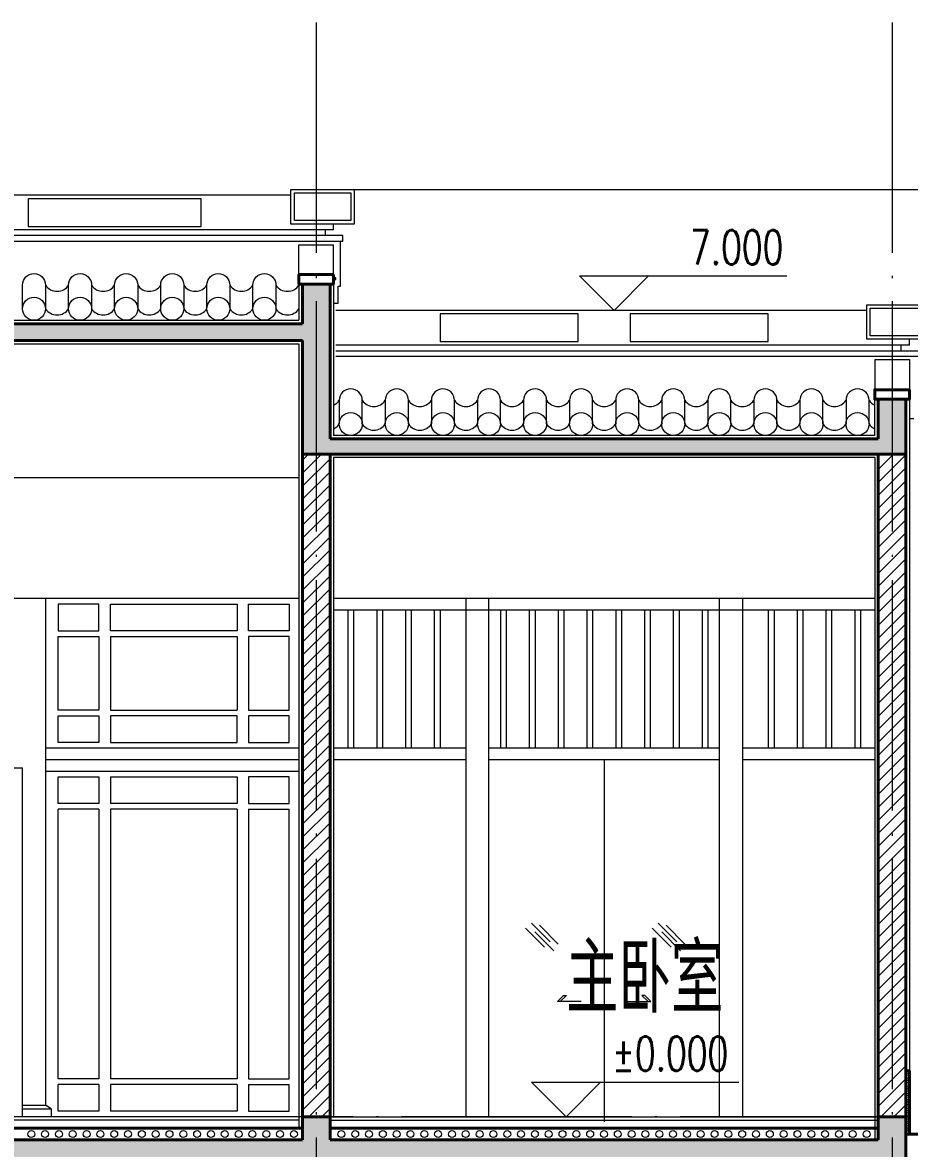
# Model space of a CAD drawing. Extents: x 577108 to 1042908, y 41950 to 81950.
# Drawn here: x 885691 to 893392, y 50020 to 59795 of the extents above; entities that cross this region are included whole.
import ezdxf

# ---------------------------------------------------------------- set-up
doc = ezdxf.new("R2010")
doc.units = 0
doc.header["$LTSCALE"] = 1000
doc.header["$MEASUREMENT"] = 0
doc.linetypes.add('DOTE', pattern=[2.42, 2, -0.2, 0.02, -0.2])
doc.layers.get('0').update_dxf_attribs({"linetype": 'CONTINUOUS', "lineweight": 13})
for name, color, linetype, lineweight in [('DIM_ELEV', 3, 'CONTINUOUS', 15), ('DOOR', 2, 'CONTINUOUS', 5), ('DOTE', 1, 'DOTE', 0), ('hatch', 8, 'CONTINUOUS', 5), ('LM-1', 7, 'CONTINUOUS', 18), ('LM-2', 8, 'CONTINUOUS', 18), ('LM-3', 251, 'CONTINUOUS', 5), ('LM-L', 7, 'CONTINUOUS', 15), ('LM-S', 8, 'CONTINUOUS', 5), ('PUB_TEXT', 7, 'CONTINUOUS', 20), ('wall', 2, 'CONTINUOUS', 40), ('姓名', 7, 'CONTINUOUS', 15), ('瓦1', 8, 'CONTINUOUS', 15), ('粉刷线', 251, 'CONTINUOUS', 0)]:
    doc.layers.add(name, color=color, linetype=linetype, lineweight=lineweight)
doc.styles.add('_TCH_DIM', font='SIMPLEX', dxfattribs={"bigfont": 'GBCBIG'})
doc.styles.add('HZ', font='romanc.shx', dxfattribs={"width": 0.7, "bigfont": 'hzdx.shx'})
pattern_1 = [(45, (-519364.91, -410682.93), (-53.0330086, 53.0330086), []), (50, (-519364.91, -410682.93), (215.178055, -18.82564), [22.5, -247.5]), (355, (-519364.91, -410682.93), (-41.6254, 225.65764), [18, -198]), (100.4514, (-519346.98, -410684.5), (173.552815, 206.831863), [19.122057, -210.342634]), (46.1842, (-519364.9, -410622.93), (320.172315, -49.655704), [33.75, -371.25]), (96.6356, (-519338.23, -410627.07), (280.39881, 292.23536), [28.68309, -315.5139]), (351.1842, (-519364.9, -410622.93), (280.39858, 292.23558), [27, -297]), (21, (-519334.91, -410637.93), (179.072116, -120.785667), [22.5, -247.5]), (326, (-519334.91, -410637.93), (72.9946, 217.545014), [18, -198]), (71.4514, (-519319.99, -410648), (252.06679, 96.75915), [19.122057, -210.342634]), (37.5, (-519364.91, -410682.93), (3.6479566, 99.868156), [0, -195.6, 0, -201, 0, -198.75]), (7.5, (-519364.91, -410682.93), (78.920861, 118.3235136), [0, -114.6, 0, -191.1, 0, -75.75]), (327.5, (-519431.81, -410682.93), (160.146731, -6.7664615), [0, -75, 0, -234, 0, -310.5]), (317.5, (-519461.81, -410682.93), (174.955851, 30.031495), [0, -97.5, 0, -155.4, 0, -220.5])]
pattern_2 = [(45, (-519364.91, -410625.63), (-56.427121, 56.427121), [])]

# ---------------------------------------------------------------- blocks, each defined once
blk = doc.blocks.new('M1')
at = {"layer": 'DOOR', "color": 8}
for p, q in [((-0.1503, -0.0996), (0.014, 0.0645)), ((-0.1124, -0.1565), (0.0519, 0.0077)), ((-0.0808, -0.0807), (0.0835, 0.0834)), ((-0.0302, -0.1249), (0.134, 0.0392))]:
    blk.add_line(p, q, dxfattribs=at)

msp = doc.modelspace()

# ---------------------------------------------------------------- hatches: boundary and pattern name
at = {"layer": 'hatch'}
h = msp.add_hatch(dxfattribs=at)
h.set_pattern_fill('钢筋混凝土', color=256, scale=30, style=0)
h.set_pattern_definition(pattern_1)
h.paths.add_polyline_path([(888360.8415, 57523.9132), (888120.8415, 57523.9132), (888120.8415, 57180.015), (875860.8415, 57180.015), (875860.8415, 57523.9132), (875620.8415, 57523.9132), (875620.8415, 55980.015), (875620.8415, 55848.056), (875860.8415, 55848.056), (875860.8415, 57035.5058), (888120.8415, 57035.5058), (888120.8415, 56048.056), (893360.8415, 56048.056), (893360.8415, 56523.9132), (893120.8415, 56523.9132), (893120.8415, 56180.015), (888360.8415, 56180.015)])
h = msp.add_hatch(dxfattribs=at)
h.set_pattern_fill('普通砖', color=256, scale=30, style=0)
h.set_pattern_definition(pattern_2)
h.paths.add_polyline_path([(888360.8415, 56048.056), (888120.8415, 56048.056), (888120.8415, 50295.1748), (888360.8415, 50295.1748)])
h = msp.add_hatch(dxfattribs=at)
h.set_pattern_fill('普通砖', color=256, scale=30, style=0)
h.set_pattern_definition(pattern_2)
h.paths.add_polyline_path([(893120.8415, 50295.1748), (893360.8415, 50295.1748), (893360.8415, 50695.1748), (893360.8415, 56048.056), (893120.8415, 56048.056)])
h = msp.add_hatch(dxfattribs=at)
h.set_pattern_fill('天然石材', color=256, scale=5, style=0)
h.set_pattern_definition([(45, (-519364.912, -410673.382), (-18.8090404, 18.8090404), []), (45, (-519355.662, -410682.932), (-18.8090404, 18.8090404), [10.5, -6])])
h.paths.add_polyline_path([(893360.8415, 50145.1748), (893390.8415, 50145.1748), (893390.8415, 50695.1748), (893360.8415, 50695.1748)])
h = msp.add_hatch(dxfattribs=at)
h.set_pattern_fill('钢筋混凝土', color=256, scale=30, style=0)
h.set_pattern_definition(pattern_1)
h.paths.add_polyline_path([(893360.8415, 50295.1748), (893120.8415, 50295.1748), (893120.8415, 50095.1748), (888360.8415, 50095.1748), (888360.8415, 50295.1748), (888120.8415, 50295.1748), (888120.8415, 50095.1748), (875860.8415, 50095.1748), (875860.8415, 50295.1748), (875620.8415, 50295.1748), (875620.8415, 50095.1748), (875620.8415, 49945.1748), (875620.8415, 49665.1748), (875860.8415, 49665.1748), (875860.8415, 49945.1748), (880620.8415, 49945.1748), (880620.8415, 49665.1748), (880860.8415, 49665.1748), (880860.8415, 49945.1748), (888120.8415, 49945.1748), (888120.8415, 49665.1748), (888360.8415, 49665.1748), (888360.8415, 49945.1748), (893120.8415, 49945.1748), (893120.8415, 49665.1748), (893360.8415, 49665.1748)])

# ---------------------------------------------------------------- linework, layer by layer
for p, q in [((885890.8415, 54795.1748), (885890.8415, 50395.1748)), ((889540.8415, 54795.1748), (889540.8415, 50295.1748)), ((889740.8415, 50295.1748), (889740.8415, 54795.1748)), ((891740.8415, 50295.1748), (891740.8415, 54795.1748)), ((891940.8415, 54795.1748), (891940.8415, 50295.1748)), ((888090.8415, 53495.1748), (885890.8415, 53495.1748)), ((889540.8415, 53495.1748), (888390.8415, 53495.1748)), ((891740.8415, 53495.1748), (889740.8415, 53495.1748)), ((893090.8415, 53495.1748), (891940.8415, 53495.1748)), ((888090.8415, 53395.1748), (885890.8415, 53395.1748)), ((889540.8415, 53395.1748), (888390.8415, 53395.1748)), ((891740.8415, 53395.1748), (889740.8415, 53395.1748)), ((893090.8415, 53395.1748), (891940.8415, 53395.1748)), ((885940.8415, 50365.1748), (885890.8415, 50395.1748)), ((888090.8415, 50295.1748), (875890.8415, 50295.1748)), ((888090.8415, 50265.1748), (875890.8415, 50265.1748)), ((888360.8415, 50295.1748), (893120.8415, 50295.1748)), ((888360.8415, 50265.1748), (893120.8415, 50265.1748))]:
    msp.add_line(p, q)
for centre in [(885766.9216, 50145.1748), (885886.9216, 50145.1748), (886006.9216, 50145.1748), (886126.9216, 50145.1748), (886246.9216, 50145.1748), (886366.9216, 50145.1748), (886486.9216, 50145.1748), (886606.9216, 50145.1748), (886726.9216, 50145.1748), (886846.9216, 50145.1748), (886966.9216, 50145.1748), (887086.9216, 50145.1748), (887206.9216, 50145.1748), (887326.9216, 50145.1748), (887446.9216, 50145.1748), (887566.9216, 50145.1748), (887686.9216, 50145.1748), (887806.9216, 50145.1748), (887926.9216, 50145.1748), (888046.9216, 50145.1748), (888459.1969, 50145.1748), (888579.1969, 50145.1748), (888699.1969, 50145.1748), (888819.1969, 50145.1748), (888939.1969, 50145.1748), (889059.1969, 50145.1748), (889179.1969, 50145.1748), (889299.1969, 50145.1748), (889419.1969, 50145.1748), (889539.1969, 50145.1748), (889659.1969, 50145.1748), (889779.1969, 50145.1748), (889899.1969, 50145.1748), (890019.1969, 50145.1748), (890139.1969, 50145.1748), (890259.1969, 50145.1748), (890379.1969, 50145.1748), (890499.1969, 50145.1748), (890619.1969, 50145.1748), (890739.1969, 50145.1748), (890859.1969, 50145.1748), (890979.1969, 50145.1748), (891099.1969, 50145.1748), (891219.1969, 50145.1748), (891339.1969, 50145.1748), (891459.1969, 50145.1748), (891579.1969, 50145.1748), (891699.1969, 50145.1748), (891819.1969, 50145.1748), (891939.1969, 50145.1748), (892059.1969, 50145.1748), (892179.1969, 50145.1748), (892299.1969, 50145.1748), (892419.1969, 50145.1748), (892539.1969, 50145.1748), (892659.1969, 50145.1748), (892779.1969, 50145.1748), (892899.1969, 50145.1748), (893019.1969, 50145.1748)]:
    msp.add_circle(centre, 30)
at = {"layer": 'DIM_ELEV'}
for p, q in [((888570.8415, 58345.1748), (898540.8415, 58345.1748)), ((890826.3983, 57295.1748), (890526.3983, 57595.1748)), ((890526.3983, 57595.1748), (892326.3983, 57595.1748)), ((890826.3983, 57295.1748), (891126.3983, 57595.1748)), ((890410.3103, 50295.1748), (890110.3103, 50595.1748)), ((890110.3103, 50595.1748), (891910.3103, 50595.1748)), ((890410.3103, 50295.1748), (890710.3103, 50595.1748))]:
    msp.add_line(p, q, dxfattribs=at)
at = {"layer": 'DOTE'}
for p, q in [((888240.8415, 59795.1748), (888240.8415, 48795.1748)), ((893240.8415, 59795.1748), (893240.8415, 48795.1748)), ((898240.8415, 50295.1748), (860587.5597, 50295.1748))]:
    msp.add_line(p, q, dxfattribs=at)
at = {"layer": 'hatch'}
for p, q in [((886353.7998, 54745.1748), (886000.8415, 54745.1748)), ((886000.8415, 54745.1748), (886000.8415, 54515.1748)), ((886353.7998, 54515.1748), (886353.7998, 54745.1748)), ((886453.2998, 54515.1748), (886453.2998, 54745.1748)), ((886453.2998, 54745.1748), (887553.2998, 54745.1748)), ((887553.2998, 54745.1748), (887553.2998, 54515.1748)), ((887652.7998, 54515.1748), (887652.7998, 54745.1748)), ((887652.7998, 54745.1748), (888005.7581, 54745.1748)), ((888005.7581, 54745.1748), (888005.7581, 54515.1748)), ((886000.8415, 54515.1748), (886353.7998, 54515.1748)), ((886000.8415, 54465.1748), (886353.7998, 54465.1748)), ((886000.8415, 53825.1748), (886000.8415, 54465.1748)), ((886353.7998, 54465.1748), (886353.7998, 53825.1748)), ((887553.2998, 54515.1748), (886453.2998, 54515.1748)), ((886453.2998, 54465.1748), (887553.2998, 54465.1748)), ((886453.2998, 54465.1748), (886453.2998, 53825.1748)), ((887553.2998, 54465.1748), (887553.2998, 53825.1748)), ((888005.7581, 54515.1748), (887652.7998, 54515.1748)), ((887652.7998, 54465.1748), (887652.7998, 53825.1748)), ((888005.7581, 54465.1748), (887652.7998, 54465.1748)), ((888005.7581, 53825.1748), (888005.7581, 54465.1748)), ((886353.7998, 53825.1748), (886000.8415, 53825.1748)), ((886000.8415, 53775.1748), (886353.7998, 53775.1748)), ((886000.8415, 53545.1748), (886000.8415, 53775.1748)), ((886353.7998, 53775.1748), (886353.7998, 53545.1748)), ((886453.2998, 53825.1748), (887553.2998, 53825.1748)), ((886453.2998, 53775.1748), (886453.2998, 53545.1748)), ((887553.2998, 53775.1748), (886453.2998, 53775.1748)), ((887553.2998, 53545.1748), (887553.2998, 53775.1748)), ((887652.7998, 53825.1748), (888005.7581, 53825.1748)), ((887652.7998, 53775.1748), (887652.7998, 53545.1748)), ((888005.7581, 53775.1748), (887652.7998, 53775.1748)), ((888005.7581, 53545.1748), (888005.7581, 53775.1748)), ((886353.7998, 53545.1748), (886000.8415, 53545.1748)), ((886453.2998, 53545.1748), (887553.2998, 53545.1748)), ((887652.7998, 53545.1748), (888005.7581, 53545.1748)), ((883290.8415, 53325.1748), (885690.8415, 53325.1748)), ((885690.8415, 50295.1748), (885690.8415, 53325.1748)), ((885890.8415, 53295.1748), (888090.8415, 53295.1748)), ((886000.8415, 53245.1748), (886353.7998, 53245.1748)), ((886000.8415, 53015.1748), (886000.8415, 53245.1748)), ((886353.7998, 53245.1748), (886353.7998, 53015.1748)), ((886453.2998, 53245.1748), (886453.2998, 53015.1748)), ((886453.2998, 53245.1748), (887553.2998, 53245.1748)), ((887553.2998, 53245.1748), (887553.2998, 53015.1748)), ((887652.7998, 53245.1748), (887652.7998, 53015.1748)), ((888005.7581, 53245.1748), (887652.7998, 53245.1748)), ((888005.7581, 53015.1748), (888005.7581, 53245.1748)), ((886353.7998, 53015.1748), (886000.8415, 53015.1748)), ((887553.2998, 53015.1748), (886453.2998, 53015.1748)), ((887652.7998, 53015.1748), (888005.7581, 53015.1748)), ((886000.8415, 50625.1748), (886000.8415, 52965.1748)), ((886353.7998, 52965.1748), (886000.8415, 52965.1748)), ((886353.7998, 52965.1748), (886353.7998, 50625.1748)), ((886453.2998, 52965.1748), (886453.2998, 50625.1748)), ((887553.2998, 52965.1748), (886453.2998, 52965.1748)), ((887553.2998, 52965.1748), (887553.2998, 50625.1748)), ((887652.7998, 52965.1748), (888005.7581, 52965.1748)), ((887652.7998, 52965.1748), (887652.7998, 50625.1748)), ((888005.7581, 50625.1748), (888005.7581, 52965.1748)), ((886353.7998, 50625.1748), (886000.8415, 50625.1748)), ((886000.8415, 50345.1748), (886000.8415, 50575.1748)), ((886353.7998, 50575.1748), (886000.8415, 50575.1748)), ((886353.7998, 50575.1748), (886353.7998, 50345.1748)), ((887553.2998, 50625.1748), (886453.2998, 50625.1748)), ((886453.2998, 50575.1748), (886453.2998, 50345.1748)), ((887553.2998, 50575.1748), (886453.2998, 50575.1748)), ((887553.2998, 50575.1748), (887553.2998, 50345.1748)), ((887652.7998, 50625.1748), (888005.7581, 50625.1748)), ((887652.7998, 50575.1748), (888005.7581, 50575.1748)), ((887652.7998, 50575.1748), (887652.7998, 50345.1748)), ((888005.7581, 50345.1748), (888005.7581, 50575.1748)), ((886353.7998, 50345.1748), (886000.8415, 50345.1748)), ((887553.2998, 50345.1748), (886453.2998, 50345.1748)), ((887652.7998, 50345.1748), (888005.7581, 50345.1748)), ((888090.8415, 50295.1748), (885940.8415, 50295.1748))]:
    msp.add_line(p, q, dxfattribs=at)
at = {"layer": 'LM-1'}
for p, q in [((893090.8415, 56868.3401), (893390.8415, 56868.3401)), ((893090.8415, 56868.3401), (893090.8415, 56606.7191)), ((893390.8415, 56868.3401), (893390.8415, 56606.7191)), ((888090.8415, 54795.1748), (875890.8415, 54795.1748)), ((893090.8415, 54795.1748), (888390.8415, 54795.1748)), ((885690.8415, 50395.1748), (885890.8415, 50395.1748)), ((885690.8415, 50365.1748), (885940.8415, 50365.1748)), ((885940.8415, 50365.1748), (885940.8415, 50295.1748))]:
    msp.add_line(p, q, dxfattribs=at)
at = {"layer": 'LM-2'}
msp.add_lwpolyline([(887240.8415, 58265.1748), (885740.8415, 58265.1748), (885740.8415, 58025.1748), (887240.8415, 58025.1748)], close=True, dxfattribs=at)
at = {"layer": 'LM-3'}
for p, q in [((888515.8415, 54695.4792), (888515.8415, 53495.1748)), ((888565.8415, 54695.4792), (888565.8415, 53495.1748)), ((888765.8415, 54695.4792), (888765.8415, 53495.1748)), ((888815.8415, 54695.4792), (888815.8415, 53495.1748)), ((889015.8415, 54695.4792), (889015.8415, 53495.1748)), ((889065.8415, 54695.4792), (889065.8415, 53495.1748)), ((889265.8415, 54695.4792), (889265.8415, 53495.1748)), ((889315.8415, 54695.4792), (889315.8415, 53495.1748)), ((889840.8415, 54695.4792), (889840.8415, 53495.1748)), ((889890.8415, 54695.4792), (889890.8415, 53495.1748)), ((890090.8415, 54695.4792), (890090.8415, 53495.1748)), ((890140.8415, 54695.4792), (890140.8415, 53495.1748)), ((890340.8415, 54695.4792), (890340.8415, 53495.1748)), ((890390.8415, 54695.4792), (890390.8415, 53495.1748)), ((890590.8415, 54695.4792), (890590.8415, 53495.1748)), ((890640.8415, 54695.4792), (890640.8415, 53495.1748)), ((890840.8415, 54695.4792), (890840.8415, 53495.1748)), ((890890.8415, 54695.4792), (890890.8415, 53495.1748)), ((891090.8415, 54695.4792), (891090.8415, 53495.1748)), ((891140.8415, 54695.4792), (891140.8415, 53495.1748)), ((891340.8415, 54695.4792), (891340.8415, 53495.1748)), ((891390.8415, 54695.4792), (891390.8415, 53495.1748)), ((891590.8415, 54695.4792), (891590.8415, 53495.1748)), ((891640.8415, 54695.4792), (891640.8415, 53495.1748)), ((892165.8415, 54695.4792), (892165.8415, 53495.1748)), ((892215.8415, 54695.4792), (892215.8415, 53495.1748)), ((892415.8415, 54695.4792), (892415.8415, 53495.1748)), ((892465.8415, 54695.4792), (892465.8415, 53495.1748)), ((892665.8415, 54695.4792), (892665.8415, 53495.1748)), ((892715.8415, 54695.4792), (892715.8415, 53495.1748)), ((892915.8415, 54695.4792), (892915.8415, 53495.1748)), ((892965.8415, 54695.4792), (892965.8415, 53495.1748)), ((890740.8415, 53395.1748), (890740.8415, 50250.1748)), ((888490.8415, 50295.1748), (889490.8415, 50295.1748))]:
    msp.add_line(p, q, dxfattribs=at)
for points in [[(890540.8415, 51295.1748), (890334.7414, 51295.1748), (890387.7744, 51348.2078), (890412.7744, 51348.2078), (890359.7414, 51295.1748)], [(890940.8415, 51295.1748), (891146.9415, 51295.1748), (891093.9085, 51348.2078), (891068.9085, 51348.2078), (891121.9415, 51295.1748)]]:
    msp.add_lwpolyline(points, dxfattribs=at)
at = {"layer": 'LM-L'}
for p, q in [((888020.8415, 58295.1748), (875960.8415, 58295.1748)), ((888390.8415, 57995.1748), (875590.8415, 57995.1748)), ((888320.8415, 57945.1748), (888320.8415, 57995.1748)), ((888390.8415, 57995.1748), (888390.8415, 58045.1748)), ((888470.8415, 57945.1748), (875510.8415, 57945.1748)), ((888470.8415, 57895.1748), (875510.8415, 57895.1748)), ((888450.8415, 57507.4256), (888450.8415, 57895.1748)), ((888470.8415, 57895.1748), (888470.8415, 57945.1748)), ((888090.8415, 57606.7191), (888090.8415, 57865.0905)), ((888090.8415, 57865.0905), (888390.8415, 57865.0905)), ((888390.8415, 57523.9132), (888390.8415, 57865.0905)), ((888410.8415, 57578.7848), (888390.8415, 57578.7848)), ((888410.8415, 57578.7848), (888390.8415, 57578.7848)), ((888410.8415, 57565.3162), (888410.8415, 57578.7848)), ((888390.8415, 57565.3162), (888410.8415, 57565.3162)), ((888430.8415, 57357.4256), (888430.8415, 57507.4256)), ((888430.8415, 57507.4256), (888450.8415, 57507.4256)), ((888390.8415, 57357.4256), (888430.8415, 57357.4256)), ((893020.8415, 57295.1748), (888410.8415, 57295.1748)), ((893390.8415, 56995.1748), (888410.8415, 56995.1748)), ((893320.8415, 56945.1748), (893320.8415, 56995.1748)), ((893390.8415, 56995.1748), (893390.8415, 57045.1748)), ((893390.8415, 56357.4256), (893430.8415, 56357.4256))]:
    msp.add_line(p, q, dxfattribs=at)
for points in [[(888020.8415, 58345.1748), (888570.8415, 58345.1748), (888570.8415, 58045.1748), (888020.8415, 58045.1748)], [(893020.8415, 57345.1748), (893570.8415, 57345.1748), (893570.8415, 57045.1748), (893020.8415, 57045.1748)]]:
    msp.add_lwpolyline(points, close=True, dxfattribs=at)
msp.add_lwpolyline([(888410.8415, 56945.1748), (893470.8415, 56945.1748), (893470.8415, 56895.1748), (888410.8415, 56895.1748)], dxfattribs=at)
at = {"layer": 'LM-S'}
for points in [[(888050.8415, 58315.1748), (888540.8415, 58315.1748), (888540.8415, 58075.1748), (888050.8415, 58075.1748)], [(893050.8415, 57315.1748), (893540.8415, 57315.1748), (893540.8415, 57075.1748), (893050.8415, 57075.1748)], [(890515.8415, 57265.1748), (889315.8415, 57265.1748), (889315.8415, 57025.1748), (890515.8415, 57025.1748)], [(892165.8415, 57265.1748), (890965.8415, 57265.1748), (890965.8415, 57025.1748), (892165.8415, 57025.1748)]]:
    msp.add_lwpolyline(points, close=True, dxfattribs=at)
at = {"layer": 'wall'}
for p, q in [((888120.8415, 57523.9132), (888120.8415, 57180.015)), ((888360.8415, 57523.9132), (888360.8415, 56180.015)), ((875860.8415, 57180.015), (888120.8415, 57180.015)), ((875860.8415, 57035.5058), (888120.8415, 57035.5058)), ((888120.8415, 57035.5058), (888120.8415, 50095.1748)), ((893120.8415, 56180.015), (893120.8415, 56523.9132)), ((893360.8415, 56523.9132), (893360.8415, 49065.1748)), ((893120.8415, 56180.015), (888360.8415, 56180.015)), ((893360.8415, 56048.056), (888120.8415, 56048.056)), ((888360.8415, 56048.056), (888360.8415, 50095.1748)), ((893120.8415, 56048.056), (893120.8415, 50095.1748)), ((888120.8415, 50295.1748), (888360.8415, 50295.1748)), ((893120.8415, 50295.1748), (893360.8415, 50295.1748)), ((875860.8415, 50195.1748), (888120.8415, 50195.1748)), ((893120.8415, 50195.1748), (888360.8415, 50195.1748)), ((875860.8415, 50095.1748), (888120.8415, 50095.1748)), ((893120.8415, 50095.1748), (888360.8415, 50095.1748)), ((896120.8415, 50145.1748), (893360.8415, 50145.1748))]:
    msp.add_line(p, q, dxfattribs=at)
for points in [[(888390.8415, 57606.7191), (888090.8415, 57606.7191), (888090.8415, 57523.9132), (888390.8415, 57523.9132)], [(893390.8415, 56606.7191), (893090.8415, 56606.7191), (893090.8415, 56523.9132), (893390.8415, 56523.9132)], [(893360.8415, 50695.1748), (893390.8415, 50695.1748), (893390.8415, 50145.1748), (893360.8415, 50145.1748)]]:
    msp.add_lwpolyline(points, close=True, dxfattribs=at)
at = {"layer": '瓦1'}
for points in [[(885690.8415, 57310.015), (885690.8415, 57515.2471, -1), (885890.8415, 57515.2471), (885890.8415, 57310.015)], [(886090.8415, 57310.015), (886090.8415, 57515.2471, -1), (886290.8415, 57515.2471), (886290.8415, 57310.015)], [(886490.8415, 57310.015), (886490.8415, 57515.2471, -1), (886690.8415, 57515.2471), (886690.8415, 57310.015)], [(886890.8415, 57310.015), (886890.8415, 57515.2471, -1), (887090.8415, 57515.2471), (887090.8415, 57310.015)], [(887290.8415, 57310.015), (887290.8415, 57515.2471, -1), (887490.8415, 57515.2471), (887490.8415, 57310.015)], [(887690.8415, 57310.015), (887690.8415, 57515.2471, -1), (887890.8415, 57515.2471), (887890.8415, 57310.015)], [(888640.8413, 56310.015), (888640.8413, 56515.2471, 1), (888440.8413, 56515.2471), (888440.8413, 56310.015)], [(889040.8413, 56310.015), (889040.8413, 56515.2471, 1), (888840.8413, 56515.2471), (888840.8413, 56310.015)], [(889440.8413, 56310.015), (889440.8413, 56515.2471, 1), (889240.8413, 56515.2471), (889240.8413, 56310.015)], [(889840.8413, 56310.015), (889840.8413, 56515.2471, 1), (889640.8413, 56515.2471), (889640.8413, 56310.015)], [(890240.8413, 56310.015), (890240.8413, 56515.2471, 1), (890040.8413, 56515.2471), (890040.8413, 56310.015)], [(890640.8413, 56310.015), (890640.8413, 56515.2471, 1), (890440.8413, 56515.2471), (890440.8413, 56310.015)], [(891040.8413, 56310.015), (891040.8413, 56515.2471, 1), (890840.8413, 56515.2471), (890840.8413, 56310.015)], [(891440.8413, 56310.015), (891440.8413, 56515.2471, 1), (891240.8413, 56515.2471), (891240.8413, 56310.015)], [(891840.8413, 56310.015), (891840.8413, 56515.2471, 1), (891640.8413, 56515.2471), (891640.8413, 56310.015)], [(892240.8413, 56310.015), (892240.8413, 56515.2471, 1), (892040.8413, 56515.2471), (892040.8413, 56310.015)], [(892640.8413, 56310.015), (892640.8413, 56515.2471, 1), (892440.8413, 56515.2471), (892440.8413, 56310.015)], [(893040.8413, 56310.015), (893040.8413, 56515.2471, 1), (892840.8413, 56515.2471), (892840.8413, 56310.015)]]:
    msp.add_lwpolyline(points, format="xyb", dxfattribs=at)
for centre in [(885790.8415, 57310.015), (886190.8415, 57310.015), (886590.8415, 57310.015), (886990.8415, 57310.015), (887390.8415, 57310.015), (887790.8415, 57310.015), (888540.8411, 56310.015), (888940.8411, 56310.015), (889340.8411, 56310.015), (889740.8411, 56310.015), (890140.8411, 56310.015), (890540.8411, 56310.015), (890940.8411, 56310.015), (891340.8411, 56310.015), (891740.8411, 56310.015), (892140.8411, 56310.015), (892540.8411, 56310.015), (892940.8411, 56310.015)]:
    msp.add_circle(centre, 100, dxfattribs=at)
for centre, start, end in [((885990.8415, 57581.5796), 213.55730977, 326.44269023), ((886390.8415, 57581.5796), 213.55730977, 326.44269023), ((886790.8415, 57581.5796), 213.55730977, 326.44269023), ((887190.8415, 57581.5796), 213.55730977, 326.44269023), ((887590.8415, 57581.5796), 213.55730977, 326.44269023), ((887990.8415, 57581.5796), 213.55730977, 326.44269023), ((885990.8415, 57376.3475), 213.55730977, 326.44269023), ((886390.8415, 57376.3475), 213.55730977, 326.44269023), ((886790.8415, 57376.3475), 213.55730977, 326.44269023), ((887190.8415, 57376.3475), 213.55730977, 326.44269023), ((887590.8415, 57376.3475), 213.55730977, 326.44269023), ((887990.8415, 57376.3475), 213.55730977, 326.44269023), ((888340.8413, 56581.5796), 294.62443168, 326.44269022), ((888740.8413, 56581.5796), 213.55730978, 326.44269022), ((889140.8413, 56581.5796), 213.55730978, 326.44269022), ((889540.8413, 56581.5796), 213.55730978, 326.44269022), ((889940.8413, 56581.5796), 213.55730978, 326.44269022), ((890340.8413, 56581.5796), 213.55730978, 326.44269022), ((890740.8413, 56581.5796), 213.55730978, 326.44269022), ((891140.8413, 56581.5796), 213.55730978, 326.44269022), ((891540.8413, 56581.5796), 213.55730978, 326.44269022), ((891940.8413, 56581.5796), 213.55730978, 326.44269022), ((892340.8413, 56581.5796), 213.55730978, 326.44269022), ((892740.8413, 56581.5796), 213.55730978, 326.44269022), ((893140.8413, 56581.5796), 213.55730978, 245.37579498), ((888340.8411, 56376.3475), 294.62454503, 326.44287664), ((888740.8411, 56376.3475), 213.55730977, 326.44269023), ((889140.8411, 56376.3475), 213.55730977, 326.44269023), ((889540.8411, 56376.3475), 213.55730977, 326.44269023), ((889940.8411, 56376.3475), 213.55730977, 326.44269023), ((890340.8411, 56376.3475), 213.55730977, 326.44269023), ((890740.8411, 56376.3475), 213.55730977, 326.44269023), ((891140.8411, 56376.3475), 213.55730977, 326.44287664), ((891540.8411, 56376.3475), 213.55730977, 326.44269023), ((891940.8411, 56376.3475), 213.55730977, 326.44287664), ((892340.8411, 56376.3475), 213.55730977, 326.44287664), ((892740.8411, 56376.3475), 213.55730977, 326.44269023), ((893140.8411, 56376.3475), 213.55730977, 245.37590833)]:
    msp.add_arc(centre, 120, start, end, dxfattribs=at)
at = {"layer": '粉刷线'}
for p, q in [((888090.8415, 57523.9132), (888090.8415, 57210.015)), ((888390.8415, 57523.9132), (888390.8415, 56210.015)), ((875890.8415, 57210.015), (888090.8415, 57210.015)), ((875890.8415, 57005.5058), (888090.8415, 57005.5058)), ((888090.8415, 57005.5058), (888090.8415, 50195.1748)), ((893090.8415, 56210.015), (893090.8415, 56523.9132)), ((893390.8415, 56523.9132), (893390.8415, 50695.1748)), ((893090.8415, 56210.015), (888390.8415, 56210.015)), ((893090.8415, 56018.056), (888390.8415, 56018.056)), ((888390.8415, 56018.056), (888390.8415, 50295.1748)), ((893090.8415, 56018.056), (893090.8415, 50095.1748)), ((875890.8415, 55845.4792), (888090.8415, 55845.4792)), ((888390.8415, 54695.4792), (893090.8415, 54695.4792))]:
    msp.add_line(p, q, dxfattribs=at)

# ---------------------------------------------------------------- block references
at = {"layer": 'LM-3', "xscale": -1000, "yscale": 1000, "zscale": 1000}
for p in [(890192.2068, 51893.8107), (891292.2068, 51893.8107)]:
    msp.add_blockref('M1', p, dxfattribs=at)

# ---------------------------------------------------------------- texts
at = {"layer": 'PUB_TEXT', "style": '_TCH_DIM', "width": 0.705882}
for s, p in [('7.000', (891486.3983, 57695.1748)), ('%%P0.000', (890810.3103, 50695.1748))]:
    msp.add_text(s, height=297.5, dxfattribs=at).set_placement(p)
at = {"layer": '姓名', "style": 'HZ', "width": 0.8}
msp.add_text('主卧室', height=600, dxfattribs=at).set_placement((890408.8506, 51196.1046))

doc.saveas('drawing.dxf')
